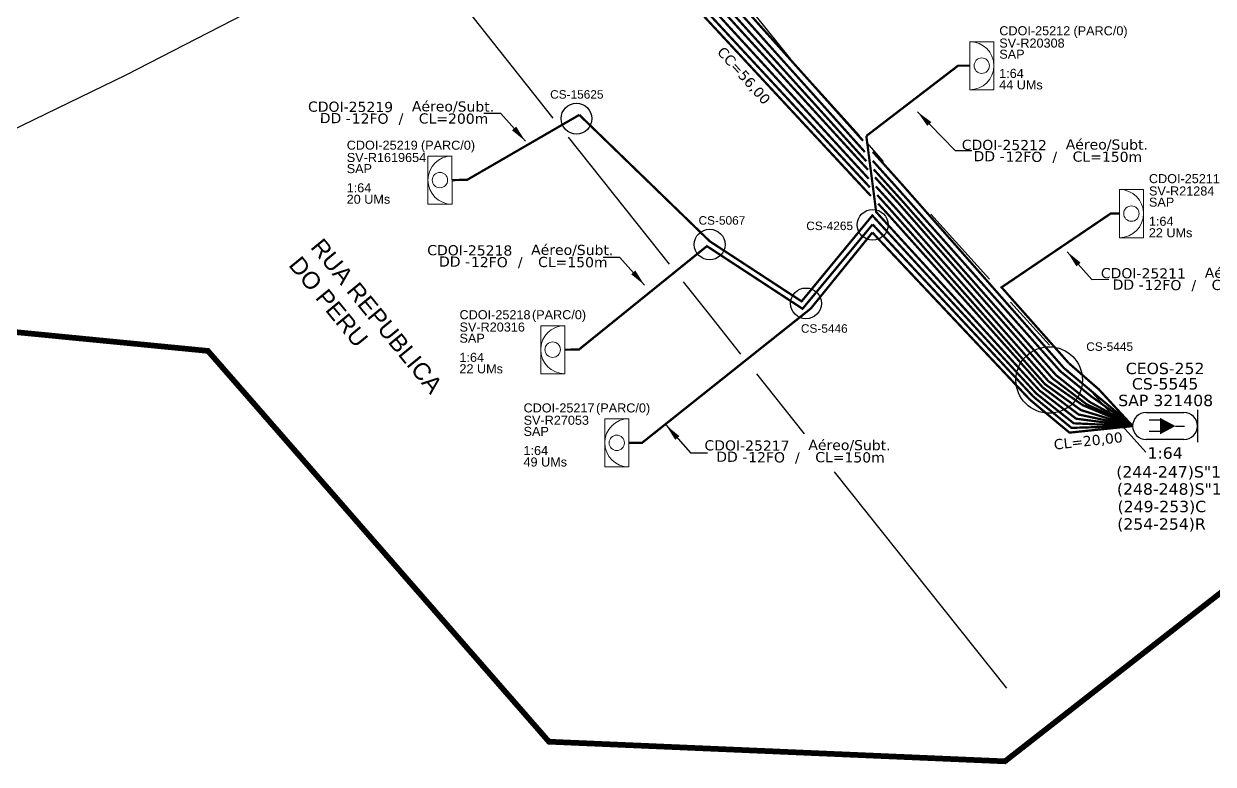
# Model space of a CAD drawing. Header units: millimetres. Extents: x 191567 to 192071, y 53696 to 54095.
# Drawn here: x 191683.2 to 191893.5, y 53696.3 to 53827.2 of the extents above; entities that cross this region are included whole.
import ezdxf
from ezdxf.enums import TextEntityAlignment as Align

# ---------------------------------------------------------------- set-up
doc = ezdxf.new("R2010")
doc.units = ezdxf.units.MM
doc.header["$LTSCALE"] = 0.1
doc.header["$MEASUREMENT"] = 0
doc.layers.add("20.0-LEGENDA DOS CDO'S", color=1, linetype='Continuous', lineweight=0)
doc.layers.add('20.1-CDO_INTERIOR', color=1, linetype='Continuous', lineweight=0)
for name, color, linetype in [('20.4-CEOS', 1, 'Continuous'), ('CAP a instalar', 1, 'Continuous'), ('celulas gpon', 7, 'Continuous'), ('label_cabos', 7, 'Continuous'), ('Legenda', 1, 'Continuous'), ('locais', 5, 'Continuous'), ('locais legendas', 7, 'Continuous'), ('Quadra', 98, 'Continuous'), ('Segmento Logradouro Texto', 7, 'Continuous')]:
    doc.layers.add(name, color=color, linetype=linetype)
doc.layers.add('EXTRA', color=50, linetype='Continuous', plot=False)
doc.styles.add('ARIAL', font='arial.ttf')
doc.styles.add('DIGICADE', font='arial.ttf')
doc.styles.add('siredit', font='verdana.ttf')
doc.styles.get("Standard").update_dxf_attribs({"font": 'arial.ttf'})
doc.linetypes.add('FENCELINE1', pattern='A,0.25,-0.1,[133,ltypeshp.shx,S=0.1,R=0,X=-0.1,Y=0],-0.1,1', length=1.45)
doc.dimstyles.new('CC', dxfattribs={"dimtxt": 1, "dimasz": 2, "dimexe": 0.18, "dimexo": 0.0625, "dimgap": 0.09, "dimtad": 0, "dimdec": 0, "dimrnd": 1, "dimzin": 0, "dimdsep": 46, "dimtxsty": 'siredit', "dimblk": 'NONE', "dimcen": 0, "dimse1": 1, "dimse2": 1, "dimsd1": 1, "dimsd2": 1, "dimclrt": 7, "dimadec": 0, "dimazin": 0, "dimtfac": 1, "dimtdec": 0, "dimtofl": 0, "dimtmove": 0, "dimatfit": 3, "dimfxl": 0, "dimtolj": 1, "dimtzin": 0, "dimarcsym": 0})

# ---------------------------------------------------------------- blocks, each defined once
blk = doc.blocks.new('CDOI_CT_DRT')
at = {"layer": '20.1-CDO_INTERIOR', "color": 0, "lineweight": 18}
blk.add_lwpolyline([(2.13, -2.13), (2.13, 2.12), (0, 2.12), (0, -2.13)], close=True, dxfattribs=at)
blk.add_circle((1.06, 0), 0.68, dxfattribs=at)
blk.add_arc((0, 0), 2.13, 269.9724, 89.9724, dxfattribs=at)
at = {"layer": "20.0-LEGENDA DOS CDO'S", "color": 0, "style": 'ARIAL'}
for tag, p in [('CDO_N', (2.61, 2.69)), ('SURVEY', (2.61, 1.6)), ('SAP', (2.61, 0.61)), ('1:XX', (2.6, -1.08)), ('UMS', (2.6, -2.09))]:
    blk.add_attdef(tag, p, '', height=0.68, rotation=359.9724, dxfattribs=at)
blk.add_attdef('FIBRAS_UTILIZADAS', text='', height=0.68, rotation=359.9724, dxfattribs=at).set_placement((10.32, 2.69), align=Align.CENTER)
blk = doc.blocks.new('CDOI_CT_ESQ')
at = {"layer": '20.1-CDO_INTERIOR', "color": 0, "lineweight": 18}
blk.add_lwpolyline([(-2.12, -2.13), (-2.12, 2.12), (0, 2.12), (0.01, -2.13)], close=True, dxfattribs=at)
blk.add_circle((-1.06, 0), 0.68, dxfattribs=at)
blk.add_arc((0.01, 0), 2.13, 90.0276, 270.0276, dxfattribs=at)
at = {"layer": "20.0-LEGENDA DOS CDO'S", "color": 0, "style": 'ARIAL'}
for tag, p in [('CDO_N', (-9.3, 2.69)), ('SURVEY', (-9.3, 1.6)), ('SAP', (-9.3, 0.61)), ('1:XX', (-9.31, -1.08)), ('UMS', (-9.31, -2.09))]:
    blk.add_attdef(tag, p, '', height=0.68, rotation=359.9724, dxfattribs=at)
blk.add_attdef('FIBRAS_UTILIZADAS', text='', height=0.68, rotation=359.9724, dxfattribs=at).set_placement((-1.59, 2.69), align=Align.CENTER)
blk = doc.blocks.new('MANHOLE_MS')
at = {"linetype": 'Continuous'}
blk.add_circle((-0.00000001, 0), 0.00001012, dxfattribs=at)
blk = doc.blocks.new('LEGENDA DOS CABOS')
at = {"layer": 'EXTRA', "style": 'siredit'}
for tag, p in [('ID', (4.6, 0.97)), ('XX', (9.03, 0.97))]:
    blk.add_attdef(tag, text='', height=0.48, rotation=359.69, dxfattribs=at).set_placement(p, align=Align.MIDDLE_CENTER)
at = {"layer": 'Legenda', "color": 7, "style": 'siredit'}
for tag, p in [('TIPO_CABO', (1.31, 0)), ('CABO', (4.69, -0.05)), ('/', (6.81, -0.05)), ('METROS', (10.03, -0.05))]:
    blk.add_attdef(tag, text='', height=0.8, rotation=359.69, dxfattribs=at).set_placement(p, align=Align.MIDDLE_CENTER)
blk = doc.blocks.new('*U114')
at = {"layer": '20.4-CEOS', "color": 7, "style": 'siredit'}
for tag, p in [('FIBRAS_SPLITTER', (0, 0)), ('FIBRAS_TOP_C', (0, -4.13)), ('RESERVA_FINAIS', (0, -5.46))]:
    blk.add_attdef(tag, p, '', height=1.01, dxfattribs=at)
for tag, p, flags in [('ID_ATIVIDADE', (0, -6.77), 3), ('FATOR', (0, -8.09), 1), ('QTDE', (0, -9.4), 1), ('FID', (0, -10.71), 1)]:
    blk.add_attdef(tag, p, '', height=1.01, dxfattribs=dict(at, flags=flags))
blk = doc.blocks.new('*U115')
at = {"layer": '20.4-CEOS', "color": 7, "style": 'siredit'}
blk.add_attdef('FIBRAS_SPLITTER', (0, 0), '', height=1.01, dxfattribs=at)
for tag, p, flags in [('ID_ATIVIDADE', (0, -1.48), 3), ('FATOR', (0, -2.79), 1), ('QTDE', (0, -4.11), 1), ('FID', (0, -5.42), 1)]:
    blk.add_attdef(tag, p, '', height=1.01, dxfattribs=dict(at, flags=flags))
blk = doc.blocks.new('*U113')
at = {"layer": '20.4-CEOS'}
for p, q in [((-4.54, 1.19), (-1.19, 1.19)), ((-1.19, -1.19), (-4.54, -1.19))]:
    blk.add_line(p, q, dxfattribs=at)
for points in [[(0, 1.44), (0, -1.43)], [(-3.26, 0.52), (-4.27, 0.52)], [(-1.94, 0), (-1.14, 0)], [(-3.26, -0.47), (-4.27, -0.47)]]:
    blk.add_lwpolyline(points, dxfattribs=at)
blk.add_lwpolyline([(-1.94, 0, 0, 1.47, 0), (-3.32, 0, 1.47, 1.47, 0)], format="xyseb", dxfattribs=at)
for centre, start, end in [((-4.54, 0), 90, 270), ((-1.19, 0), 270, 90)]:
    blk.add_arc(centre, 1.19, start, end, dxfattribs=at)
at = {"layer": '20.4-CEOS', "color": 7, "style": 'siredit'}
for tag, p in [('FID', (-2.86, 5.6)), ('LOCAL', (-2.86, 4.24)), ('SAP', (-2.81, 2.77)), ('RACIO_SPLITAGEM', (-2.86, -1.88))]:
    blk.add_attdef(tag, text='', height=1.01, dxfattribs=at).set_placement(p, align=Align.TOP_CENTER)
for tag, flags, p in [('ID_ATIVIDADE', 3, (-2.86, -3.58)), ('FATOR', 1, (-2.86, -4.89))]:
    blk.add_attdef(tag, text='', height=1.01, dxfattribs=dict(at, flags=flags)).set_placement(p, align=Align.TOP_CENTER)
at = {"layer": '20.4-CEOS', "color": 7, "style": 'siredit', "flags": 3}
blk.add_attdef('QTDE', (-4.97, -7.12), '', height=1.01, dxfattribs=at)
blk = doc.blocks.new('_None')

msp = doc.modelspace()

# ---------------------------------------------------------------- linework, layer by layer
at = {"layer": 'CAP a instalar', "color": 8, "ltscale": 50, "const_width": 0.4}
for points in [[(191784.98, 53853.36), (191832.44, 53801.43)], [(191785.99, 53853.97), (191832.14, 53802.94)], [(191786.89, 53854.73), (191831.87, 53804.59)], [(191782.56, 53851.03), (191832.95, 53796.8)], [(191831.56, 53806.56), (191805.69, 53835.45), (191820.9, 53845.53), (191823.36, 53845.53)], [(191850.43, 53819.84), (191848.36, 53819.84), (191832.14, 53807.41), (191832.14, 53807.41)], [(191758.87, 53799.61), (191761.56, 53799.66), (191781.39, 53811.14)], [(191781.39, 53811.14), (191804.48, 53788.77), (191820.69, 53778.17), (191833.2, 53793.35), (191862.16, 53761.9)], [(191862.73, 53762.43), (191833.88, 53793.97), (191832.14, 53807.41)], [(191838.35, 53798.95), (191833.28, 53804.61)], [(191833.28, 53803.02), (191837.51, 53798.31), (191866.43, 53765.82)], [(191833.44, 53801.51), (191838.6, 53795.8), (191865.67, 53765.13)], [(191833.65, 53800.12), (191837.86, 53795.49), (191865.03, 53764.58)], [(191838.35, 53798.95), (191867.06, 53766.4)], [(191834.23, 53795.45), (191836.1, 53793.41), (191863.32, 53762.96)], [(191876.89, 53793.69), (191875.34, 53793.69), (191856.05, 53780.65), (191867.94, 53767.24), (191867.94, 53767.24)], [(191778.81, 53769.63), (191781.31, 53769.64), (191803.95, 53787.93), (191820.86, 53776.86), (191833.25, 53791.78)], [(191790.14, 53753.15), (191792.5, 53753.17), (191822.31, 53776.89), (191833.21, 53790.34)], [(191833.21, 53790.34), (191861.04, 53760.81)], [(191833.25, 53791.78), (191861.63, 53761.36)], [(191867.94, 53767.24), (191873.25, 53762.61), (191879.23, 53756.12)], [(191865.67, 53765.13), (191871.62, 53760.39), (191879.23, 53756.2)], [(191866.43, 53765.82), (191871.91, 53761.36), (191879.23, 53756.12)], [(191867.06, 53766.4), (191872.25, 53762.03), (191879.24, 53756.19)], [(191863.32, 53762.96), (191869.69, 53758.16), (191879.23, 53756.12)], [(191865.03, 53764.58), (191871.1, 53759.96), (191879.12, 53756.26)], [(191879.23, 53756.12), (191868.06, 53754.96), (191861.04, 53760.81)], [(191861.63, 53761.36), (191868.41, 53755.8), (191879.23, 53756.12)], [(191862.16, 53761.9), (191868.8, 53756.61), (191879.23, 53756.12)], [(191862.73, 53762.43), (191869.23, 53757.42), (191879.23, 53756.12)]]:
    msp.add_lwpolyline(points, dxfattribs=at)
at = {"layer": 'CAP a instalar', "ltscale": 50, "const_width": 0.4}
for points in [[(191782.56, 53852.42), (191832.75, 53798.34)], [(191834.06, 53796.97), (191836.12, 53794.69), (191863.76, 53763.5)], [(191863.75, 53763.52), (191870.1, 53758.94), (191879.23, 53756.12)]]:
    msp.add_lwpolyline(points, dxfattribs=at)
at = {"layer": 'CAP a instalar', "linetype": 'FENCELINE1', "ltscale": 50, "const_width": 0.4}
for points in [[(191783.97, 53852.75), (191832.57, 53799.83)], [(191833.83, 53798.49), (191837.28, 53794.71), (191864.36, 53764.03)], [(191864.36, 53764.03), (191870.42, 53759.8), (191879.23, 53756.12)]]:
    msp.add_lwpolyline(points, dxfattribs=at)
at = {"layer": 'celulas gpon', "color": 116, "linetype": 'Continuous', "lineweight": 200, "const_width": 1}
msp.add_lwpolyline([(191821.09, 54082.35), (191876.71, 54013.13), (191832.14, 53949.28), (191806.99, 53934.57), (191862.82, 53880.88), (191921.07, 53894.75), (191975.86, 53853.51), (191965.83, 53831.16), (191903.71, 53813.81), (191946.54, 53767.09), (191856.65, 53696.84), (191776.02, 53700.31), (191715.72, 53769.41), (191664.41, 53774.42), (191632, 53833.78), (191641.65, 53864.99), (191586.83, 53951.58), (191567.92, 53994.75), (191594.93, 54027.89), (191696.42, 54055.8), (191821.09, 54082.35)], dxfattribs=at)
at = {"layer": 'Quadra'}
for points in [[(192038.56, 53861.55), (191964.32, 53948.32), (191963.26, 53948.9), (191962.06, 53949.14), (191960.86, 53949.03), (191959.94, 53948.7), (191851.54, 53893.45), (191789.55, 53863.05), (191788.74, 53862.19), (191788.27, 53861.16), (191788.15, 53860.04), (191788.42, 53858.92), (191788.91, 53858.11), (191818.76, 53821), (191830.96, 53807.52)], [(191797.34, 53784.72), (191779.46, 53807.18)], [(191832.17, 53806.27), (191835.14, 53802.88)], [(191843.55, 53793.59), (191853.93, 53782.11)], [(191804, 53776.35), (191799.82, 53781.6)], [(191857.63, 53778.02), (191864.51, 53770.41)], [(191809.97, 53768.85), (191804, 53776.35)], [(191821.2, 53754.75), (191812.76, 53765.34)], [(191871.53, 53762.64), (191881.58, 53751.53)], [(191856.99, 53709.78), (191826.54, 53748.03)]]:
    msp.add_lwpolyline(points, dxfattribs=at)
msp.add_lwpolyline([(191776.76, 53810.58), (191753.18, 53840.41, 0.358625), (191746.97, 53841.76), (191701.19, 53818.19), (191628.05, 53782.7)], format="xyb", dxfattribs=at)

# ---------------------------------------------------------------- block references
at = {"layer": '20.1-CDO_INTERIOR', "color": 252}
ref = msp.add_blockref('CDOI_CT_DRT', (191850.43, 53819.84), dxfattribs=dict(at, xscale=2, yscale=2, zscale=2))
ref.add_attrib('CDO_N', 'CDOI-25212', (191855.65, 53825.22), dxfattribs={"layer": "20.0-LEGENDA DOS CDO'S", "color": 8, "height": 1.6, "rotation": 359.9724, "style": 'ARIAL'})
ref.add_attrib('FIBRAS_UTILIZADAS', '        (PARC/0)', dxfattribs={"layer": "20.0-LEGENDA DOS CDO'S", "color": 8, "height": 1.6, "rotation": 359.9724, "style": 'ARIAL'}).set_placement((191871.07, 53825.21), align=Align.CENTER)
ref.add_attrib('SURVEY', 'SV-R20308', (191855.65, 53823.04), dxfattribs={"layer": "20.0-LEGENDA DOS CDO'S", "color": 8, "height": 1.6, "rotation": 359.9724, "style": 'ARIAL'})
ref.add_attrib('SAP', 'SAP', (191855.65, 53821.07), dxfattribs={"layer": "20.0-LEGENDA DOS CDO'S", "color": 8, "height": 1.6, "rotation": 359.9724, "style": 'ARIAL'})
ref.add_attrib('1:XX', '1:64', (191855.63, 53817.68), dxfattribs={"layer": "20.0-LEGENDA DOS CDO'S", "color": 8, "height": 1.6, "rotation": 359.9724, "style": 'ARIAL'})
ref.add_attrib('UMS', '44 UMs', (191855.63, 53815.65), dxfattribs={"layer": "20.0-LEGENDA DOS CDO'S", "color": 8, "height": 1.6, "rotation": 359.9724, "style": 'ARIAL'})
ref = msp.add_blockref('CDOI_CT_ESQ', (191758.86, 53799.61), dxfattribs=dict(at, xscale=2, yscale=2, zscale=2))
ref.add_attrib('CDO_N', 'CDOI-25219', (191740.27, 53804.99), dxfattribs={"layer": "20.0-LEGENDA DOS CDO'S", "color": 8, "height": 1.6, "rotation": 359.9724, "style": 'ARIAL'})
ref.add_attrib('FIBRAS_UTILIZADAS', '        (PARC/0)', dxfattribs={"layer": "20.0-LEGENDA DOS CDO'S", "color": 8, "height": 1.6, "rotation": 359.9724, "style": 'ARIAL'}).set_placement((191755.69, 53804.98), align=Align.CENTER)
ref.add_attrib('SURVEY', 'SV-R1619654', (191740.27, 53802.81), dxfattribs={"layer": "20.0-LEGENDA DOS CDO'S", "color": 8, "height": 1.6, "rotation": 359.9724, "style": 'ARIAL'})
ref.add_attrib('SAP', 'SAP', (191740.26, 53800.84), dxfattribs={"layer": "20.0-LEGENDA DOS CDO'S", "color": 8, "height": 1.6, "rotation": 359.9724, "style": 'ARIAL'})
ref.add_attrib('1:XX', '1:64', (191740.25, 53797.45), dxfattribs={"layer": "20.0-LEGENDA DOS CDO'S", "color": 8, "height": 1.6, "rotation": 359.9724, "style": 'ARIAL'})
ref.add_attrib('UMS', '20 UMs', (191740.25, 53795.43), dxfattribs={"layer": "20.0-LEGENDA DOS CDO'S", "color": 8, "height": 1.6, "rotation": 359.9724, "style": 'ARIAL'})
ref = msp.add_blockref('CDOI_CT_DRT', (191876.89, 53793.69), dxfattribs=dict(at, xscale=2, yscale=2, zscale=2))
ref.add_attrib('CDO_N', 'CDOI-25211', (191882.11, 53799.07), dxfattribs={"layer": "20.0-LEGENDA DOS CDO'S", "color": 8, "height": 1.6, "rotation": 359.9724, "style": 'ARIAL'})
ref.add_attrib('FIBRAS_UTILIZADAS', '        (PARC/0)', dxfattribs={"layer": "20.0-LEGENDA DOS CDO'S", "color": 8, "height": 1.6, "rotation": 359.9724, "style": 'ARIAL'}).set_placement((191897.53, 53799.06), align=Align.CENTER)
ref.add_attrib('SURVEY', 'SV-R21284', (191882.12, 53796.89), dxfattribs={"layer": "20.0-LEGENDA DOS CDO'S", "color": 8, "height": 1.6, "rotation": 359.9724, "style": 'ARIAL'})
ref.add_attrib('SAP', 'SAP', (191882.11, 53794.91), dxfattribs={"layer": "20.0-LEGENDA DOS CDO'S", "color": 8, "height": 1.6, "rotation": 359.9724, "style": 'ARIAL'})
ref.add_attrib('1:XX', '1:64', (191882.1, 53791.53), dxfattribs={"layer": "20.0-LEGENDA DOS CDO'S", "color": 8, "height": 1.6, "rotation": 359.9724, "style": 'ARIAL'})
ref.add_attrib('UMS', '22 UMs', (191882.09, 53789.5), dxfattribs={"layer": "20.0-LEGENDA DOS CDO'S", "color": 8, "height": 1.6, "rotation": 359.9724, "style": 'ARIAL'})
ref = msp.add_blockref('CDOI_CT_ESQ', (191778.8, 53769.63), dxfattribs=dict(at, xscale=2, yscale=2, zscale=2))
ref.add_attrib('CDO_N', 'CDOI-25218', (191760.21, 53775.01), dxfattribs={"layer": "20.0-LEGENDA DOS CDO'S", "color": 8, "height": 1.6, "rotation": 359.9724, "style": 'ARIAL'})
ref.add_attrib('FIBRAS_UTILIZADAS', '       (PARC/0)', dxfattribs={"layer": "20.0-LEGENDA DOS CDO'S", "color": 8, "height": 1.6, "rotation": 359.9724, "style": 'ARIAL'}).set_placement((191775.63, 53775.01), align=Align.CENTER)
ref.add_attrib('SURVEY', 'SV-R20316', (191760.21, 53772.83), dxfattribs={"layer": "20.0-LEGENDA DOS CDO'S", "color": 8, "height": 1.6, "rotation": 359.9724, "style": 'ARIAL'})
ref.add_attrib('SAP', 'SAP', (191760.2, 53770.86), dxfattribs={"layer": "20.0-LEGENDA DOS CDO'S", "color": 8, "height": 1.6, "rotation": 359.9724, "style": 'ARIAL'})
ref.add_attrib('1:XX', '1:64', (191760.19, 53767.47), dxfattribs={"layer": "20.0-LEGENDA DOS CDO'S", "color": 8, "height": 1.6, "rotation": 359.9724, "style": 'ARIAL'})
ref.add_attrib('UMS', '22 UMs', (191760.19, 53765.45), dxfattribs={"layer": "20.0-LEGENDA DOS CDO'S", "color": 8, "height": 1.6, "rotation": 359.9724, "style": 'ARIAL'})
ref = msp.add_blockref('CDOI_CT_ESQ', (191790.13, 53753.15), dxfattribs=dict(at, xscale=2, yscale=2, zscale=2))
ref.add_attrib('CDO_N', 'CDOI-25217', (191771.53, 53758.53), dxfattribs={"layer": "20.0-LEGENDA DOS CDO'S", "color": 8, "height": 1.6, "rotation": 359.9724, "style": 'ARIAL'})
ref.add_attrib('FIBRAS_UTILIZADAS', '       (PARC/0)', dxfattribs={"layer": "20.0-LEGENDA DOS CDO'S", "color": 8, "height": 1.6, "rotation": 359.9724, "style": 'ARIAL'}).set_placement((191786.96, 53758.53), align=Align.CENTER)
ref.add_attrib('SURVEY', 'SV-R27053', (191771.54, 53756.35), dxfattribs={"layer": "20.0-LEGENDA DOS CDO'S", "color": 8, "height": 1.6, "rotation": 359.9724, "style": 'ARIAL'})
ref.add_attrib('SAP', 'SAP', (191771.53, 53754.38), dxfattribs={"layer": "20.0-LEGENDA DOS CDO'S", "color": 8, "height": 1.6, "rotation": 359.9724, "style": 'ARIAL'})
ref.add_attrib('1:XX', '1:64', (191771.52, 53751), dxfattribs={"layer": "20.0-LEGENDA DOS CDO'S", "color": 8, "height": 1.6, "rotation": 359.9724, "style": 'ARIAL'})
ref.add_attrib('UMS', '49 UMs', (191771.52, 53748.97), dxfattribs={"layer": "20.0-LEGENDA DOS CDO'S", "color": 8, "height": 1.6, "rotation": 359.9724, "style": 'ARIAL'})
at = {"layer": '20.4-CEOS', "lineweight": 0, "xscale": 2, "yscale": 2, "zscale": 2}
msp.add_blockref('*U113', (191890.69, 53756.12), dxfattribs=at).add_auto_attribs({'FID': 'CEOS-252', 'LOCAL': 'CS-5545', 'SAP': 'SAP 321408', 'RACIO_SPLITAGEM': '1:64'})
at = {"layer": '20.4-CEOS', "color": 0, "lineweight": 0}
ref = msp.add_blockref('*U114', (191876.33, 53747.02), dxfattribs=dict(at, xscale=2, yscale=2, zscale=2))
ref.add_attrib('FIBRAS_SPLITTER', '(244-247)S"1:8"', (191876.33, 53747.02), dxfattribs={"color": 7, "height": 2.0194, "style": 'siredit'})
ref.add_attrib('FIBRAS_TOP_C', '(249-253)C', (191876.56, 53740.89), dxfattribs={"color": 7, "height": 2.019, "style": 'siredit'})
ref.add_attrib('RESERVA_FINAIS', '(254-254)R', (191876.5, 53737.8), dxfattribs={"color": 7, "height": 2.019, "style": 'siredit'})
at = {"layer": '20.4-CEOS', "color": 0, "lineweight": 0, "xscale": 2, "yscale": 2, "zscale": 2}
msp.add_blockref('*U115', (191876.45, 53743.98), dxfattribs=at).add_auto_attribs({'FIBRAS_SPLITTER': '(248-248)S"1:2"'})
at = {"layer": 'label_cabos', "color": 0, "lineweight": 0}
ref = msp.add_blockref('LEGENDA DOS CABOS', (191733.31, 53809.63), dxfattribs=dict(at, xscale=1.799999999999997, yscale=1.800000000000001, zscale=1.8))
ref.add_attrib('ID', 'CDOI-25219', dxfattribs={"color": 0, "height": 1.8, "rotation": 359.69, "style": 'siredit'}).set_placement((191740.94, 53812.57), align=Align.MIDDLE_CENTER)
ref.add_attrib('CABO', '12FO', dxfattribs={"color": 0, "height": 1.8, "rotation": 359.69, "style": 'siredit'}).set_placement((191744.4, 53810.49), align=Align.MIDDLE_CENTER)
ref.add_attrib('METROS', 'CL=200m', dxfattribs={"color": 0, "height": 1.8, "rotation": 359.69, "style": 'siredit'}).set_placement((191759.15, 53810.49), align=Align.MIDDLE_CENTER)
ref.add_attrib('XX', 'Aéreo/Subt.', dxfattribs={"color": 0, "height": 1.8, "rotation": 359.69, "style": 'siredit'}).set_placement((191759.06, 53812.64), align=Align.MIDDLE_CENTER)
ref.add_attrib('/', '/', dxfattribs={"color": 0, "height": 1.8, "rotation": 359.69, "style": 'siredit'}).set_placement((191749.85, 53810.49), align=Align.MIDDLE_CENTER)
ref.add_attrib('TIPO_CABO', 'DD -', dxfattribs={"color": 0, "height": 1.8, "rotation": 359.69, "style": 'siredit'}).set_placement((191738.24, 53810.57), align=Align.MIDDLE_CENTER)
ref = msp.add_blockref('LEGENDA DOS CABOS', (191848.91, 53802.89), dxfattribs=dict(at, xscale=1.799999999999997, yscale=1.800000000000001, zscale=1.8))
ref.add_attrib('ID', 'CDOI-25212', dxfattribs={"color": 0, "height": 1.8, "rotation": 359.69, "style": 'siredit'}).set_placement((191856.54, 53805.82), align=Align.MIDDLE_CENTER)
ref.add_attrib('CABO', '12FO', dxfattribs={"color": 0, "height": 1.8, "rotation": 359.69, "style": 'siredit'}).set_placement((191860.01, 53803.74), align=Align.MIDDLE_CENTER)
ref.add_attrib('METROS', 'CL=150m', dxfattribs={"color": 0, "height": 1.8, "rotation": 359.69, "style": 'siredit'}).set_placement((191874.76, 53803.74), align=Align.MIDDLE_CENTER)
ref.add_attrib('XX', 'Aéreo/Subt.', dxfattribs={"color": 0, "height": 1.8, "rotation": 359.69, "style": 'siredit'}).set_placement((191874.67, 53805.9), align=Align.MIDDLE_CENTER)
ref.add_attrib('/', '/', dxfattribs={"color": 0, "height": 1.8, "rotation": 359.69, "style": 'siredit'}).set_placement((191865.46, 53803.74), align=Align.MIDDLE_CENTER)
ref.add_attrib('TIPO_CABO', 'DD -', dxfattribs={"color": 0, "height": 1.8, "rotation": 359.69, "style": 'siredit'}).set_placement((191853.84, 53803.83), align=Align.MIDDLE_CENTER)
ref = msp.add_blockref('LEGENDA DOS CABOS', (191754.39, 53784.26), dxfattribs=dict(at, xscale=1.799999999999997, yscale=1.8, zscale=1.8))
ref.add_attrib('ID', 'CDOI-25218', dxfattribs={"color": 0, "height": 1.8, "rotation": 359.69, "style": 'siredit'}).set_placement((191762.02, 53787.19), align=Align.MIDDLE_CENTER)
ref.add_attrib('CABO', '12FO', dxfattribs={"color": 0, "height": 1.8, "rotation": 359.69, "style": 'siredit'}).set_placement((191765.48, 53785.11), align=Align.MIDDLE_CENTER)
ref.add_attrib('METROS', 'CL=150m', dxfattribs={"color": 0, "height": 1.8, "rotation": 359.69, "style": 'siredit'}).set_placement((191780.24, 53785.11), align=Align.MIDDLE_CENTER)
ref.add_attrib('XX', 'Aéreo/Subt.', dxfattribs={"color": 0, "height": 1.8, "rotation": 359.69, "style": 'siredit'}).set_placement((191780.14, 53787.27), align=Align.MIDDLE_CENTER)
ref.add_attrib('/', '/', dxfattribs={"color": 0, "height": 1.8, "rotation": 359.69, "style": 'siredit'}).set_placement((191770.94, 53785.11), align=Align.MIDDLE_CENTER)
ref.add_attrib('TIPO_CABO', 'DD -', dxfattribs={"color": 0, "height": 1.8, "rotation": 359.69, "style": 'siredit'}).set_placement((191759.32, 53785.2), align=Align.MIDDLE_CENTER)
ref = msp.add_blockref('LEGENDA DOS CABOS', (191873.5, 53780.2), dxfattribs=dict(at, xscale=1.800000000000011, yscale=1.800000000000001, zscale=1.8))
ref.add_attrib('ID', 'CDOI-25211', dxfattribs={"color": 0, "height": 1.8, "rotation": 359.69, "style": 'siredit'}).set_placement((191881.13, 53783.13), align=Align.MIDDLE_CENTER)
ref.add_attrib('CABO', '12FO', dxfattribs={"color": 0, "height": 1.8, "rotation": 359.69, "style": 'siredit'}).set_placement((191884.59, 53781.05), align=Align.MIDDLE_CENTER)
ref.add_attrib('METROS', 'CL=150m', dxfattribs={"color": 0, "height": 1.8, "rotation": 359.69, "style": 'siredit'}).set_placement((191899.34, 53781.05), align=Align.MIDDLE_CENTER)
ref.add_attrib('XX', 'Aéreo/Subt.', dxfattribs={"color": 0, "height": 1.8, "rotation": 359.69, "style": 'siredit'}).set_placement((191899.25, 53783.21), align=Align.MIDDLE_CENTER)
ref.add_attrib('/', '/', dxfattribs={"color": 0, "height": 1.8, "rotation": 359.69, "style": 'siredit'}).set_placement((191890.04, 53781.05), align=Align.MIDDLE_CENTER)
ref.add_attrib('TIPO_CABO', 'DD -', dxfattribs={"color": 0, "height": 1.8, "rotation": 359.69, "style": 'siredit'}).set_placement((191878.43, 53781.13), align=Align.MIDDLE_CENTER)
ref = msp.add_blockref('LEGENDA DOS CABOS', (191803.4, 53749.75), dxfattribs=dict(at, xscale=1.799999999999997, yscale=1.799999999999997, zscale=1.8))
ref.add_attrib('ID', 'CDOI-25217', dxfattribs={"color": 0, "height": 1.8, "rotation": 359.69, "style": 'siredit'}).set_placement((191811.04, 53752.68), align=Align.MIDDLE_CENTER)
ref.add_attrib('CABO', '12FO', dxfattribs={"color": 0, "height": 1.8, "rotation": 359.69, "style": 'siredit'}).set_placement((191814.5, 53750.6), align=Align.MIDDLE_CENTER)
ref.add_attrib('METROS', 'CL=150m', dxfattribs={"color": 0, "height": 1.8, "rotation": 359.69, "style": 'siredit'}).set_placement((191829.25, 53750.6), align=Align.MIDDLE_CENTER)
ref.add_attrib('XX', 'Aéreo/Subt.', dxfattribs={"color": 0, "height": 1.8, "rotation": 359.69, "style": 'siredit'}).set_placement((191829.16, 53752.76), align=Align.MIDDLE_CENTER)
ref.add_attrib('/', '/', dxfattribs={"color": 0, "height": 1.8, "rotation": 359.69, "style": 'siredit'}).set_placement((191819.95, 53750.6), align=Align.MIDDLE_CENTER)
ref.add_attrib('TIPO_CABO', 'DD -', dxfattribs={"color": 0, "height": 1.8, "rotation": 359.69, "style": 'siredit'}).set_placement((191808.34, 53750.69), align=Align.MIDDLE_CENTER)
at = {"layer": 'locais', "color": 30}
for p, xscale, yscale, zscale in [((191780.89, 53810.48), 268800, 268800, 268800), ((191833.27, 53791.7), 268800, 268800, 268800), ((191804.44, 53788.21), 268800, 268800, 268800), ((191821.47, 53777.81), 268800, 268800, 268800), ((191864.48, 53764.26), 580608, 580608, 580608)]:
    msp.add_blockref('MANHOLE_MS', p, dxfattribs=dict(at, xscale=xscale, yscale=yscale, zscale=zscale))

# ---------------------------------------------------------------- texts
at = {"layer": 'celulas gpon', "style": 'siredit'}
for s, rotation, p in [('CC=56,00', 311.7064, (191805.64, 53822.19)), ('CL=20,00', 6.3054, (191865.39, 53751.94))]:
    msp.add_text(s, height=1.8, rotation=rotation, dxfattribs=at).set_placement(p)
at = {"layer": 'locais legendas', "color": 5}
for s, p in [('CS-15625', (191776.23, 53814.01)), ('CS-5067', (191802.47, 53791.73)), ('CS-4265', (191821.52, 53790.77)), ('CS-5446', (191820.57, 53772.62)), ('CS-5445', (191871.03, 53769.42))]:
    msp.add_text(s, height=1.5, dxfattribs=at).set_placement(p)
at = {"layer": 'Segmento Logradouro Texto', "linetype": 'Continuous', "insert": (191736.05, 53789.61), "char_height": 3, "width": 36.5757, "attachment_point": 1, "rotation": 309.2574, "style": 'DIGICADE'}
msp.add_mtext('\\fArial|b0|i0|c0|p34;\\W1.0000000000;\\T1.0000000000;\\o\\lRUA REPUBLICA DO PERU', dxfattribs=at)

# ---------------------------------------------------------------- leaders
at = {"layer": 'label_cabos'}
for points in [[(191771.85, 53806.5), (191767.52, 53811.37), (191764.52, 53811.36)], [(191841.19, 53811.68), (191847.82, 53804.84), (191850.82, 53804.85)], [(191867.67, 53786.92), (191872, 53782.06), (191875, 53782.07)], [(191792.91, 53781.06), (191788.58, 53785.93), (191785.58, 53785.91)], [(191796.73, 53756.26), (191801.06, 53751.39), (191804.06, 53751.4)]]:
    msp.add_leader(points, dimstyle='CC', override={"dimasz": 3, "dimgap": 0.09, "dimtad": 0}, dxfattribs=at)

doc.saveas('drawing.dxf')
